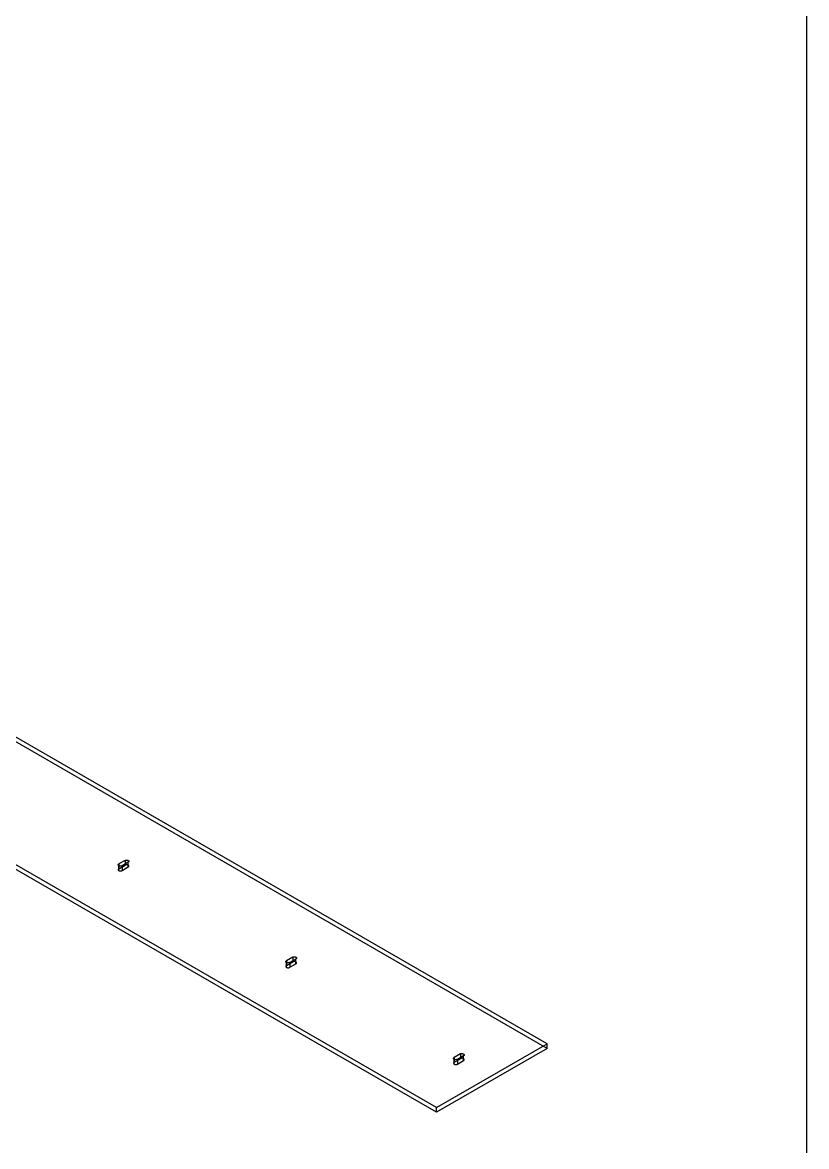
# Model space of a CAD drawing. Header units: inches. Extents: x 1.4 to 100.6, y 1.4 to 64.6.
# Drawn here: x 89.51 to 100.58, y 31.8 to 47.69 of the extents above; entities that cross this region are included whole.
import ezdxf

# ---------------------------------------------------------------- set-up
doc = ezdxf.new("R2010")
doc.units = ezdxf.units.IN
doc.header["$MEASUREMENT"] = 0

msp = doc.modelspace()

# ---------------------------------------------------------------- linework, layer by layer
at = {"layer": 'OUTLINE'}
for p, q in [((100.583, 64.583), (100.583, 1.417)), ((96.917, 33.254), (83.561, 40.965)), ((96.917, 33.187), (83.561, 40.898)), ((95.355, 32.352), (82, 40.063)), ((95.355, 32.285), (82, 39.996)), ((90.858, 35.784), (90.858, 35.785)), ((90.858, 35.785), (90.859, 35.785)), ((90.858, 35.783), (90.858, 35.784)), ((90.858, 35.784), (90.858, 35.784)), ((90.858, 35.784), (90.858, 35.784)), ((90.858, 35.782), (90.858, 35.783)), ((90.858, 35.783), (90.858, 35.783)), ((90.858, 35.781), (90.858, 35.782)), ((90.858, 35.782), (90.858, 35.782)), ((90.858, 35.78), (90.858, 35.781)), ((90.858, 35.781), (90.858, 35.781)), ((90.858, 35.779), (90.858, 35.78)), ((90.858, 35.78), (90.858, 35.78)), ((90.858, 35.78), (90.858, 35.78)), ((90.859, 35.778), (90.858, 35.779)), ((90.858, 35.779), (90.858, 35.779)), ((90.859, 35.787), (90.86, 35.788)), ((90.859, 35.786), (90.859, 35.787)), ((90.859, 35.787), (90.859, 35.787)), ((90.859, 35.785), (90.859, 35.786)), ((90.859, 35.786), (90.859, 35.786)), ((90.859, 35.777), (90.859, 35.778)), ((90.859, 35.778), (90.859, 35.778)), ((90.859, 35.776), (90.859, 35.777)), ((90.859, 35.777), (90.859, 35.777)), ((90.86, 35.776), (90.859, 35.776)), ((90.86, 35.788), (90.86, 35.789)), ((90.86, 35.789), (90.861, 35.789)), ((90.86, 35.788), (90.86, 35.788)), ((90.86, 35.788), (90.86, 35.788)), ((90.86, 35.775), (90.86, 35.776)), ((90.86, 35.776), (90.86, 35.776)), ((90.861, 35.774), (90.86, 35.775)), ((90.86, 35.775), (90.86, 35.775)), ((90.861, 35.789), (90.861, 35.79)), ((90.861, 35.79), (90.861, 35.79)), ((90.861, 35.79), (90.862, 35.79)), ((90.862, 35.773), (90.861, 35.774)), ((90.861, 35.774), (90.861, 35.774)), ((90.861, 35.774), (90.861, 35.774)), ((90.862, 35.791), (90.863, 35.792)), ((90.862, 35.79), (90.862, 35.791)), ((90.862, 35.791), (90.862, 35.791)), ((90.862, 35.772), (90.862, 35.773)), ((90.862, 35.773), (90.862, 35.773)), ((90.863, 35.772), (90.862, 35.772)), ((90.863, 35.792), (90.863, 35.792)), ((90.863, 35.792), (90.864, 35.792)), ((90.864, 35.771), (90.863, 35.772)), ((90.863, 35.772), (90.863, 35.772)), ((90.864, 35.792), (90.864, 35.793)), ((90.864, 35.793), (90.865, 35.793)), ((90.865, 35.77), (90.864, 35.771)), ((90.864, 35.771), (90.864, 35.771)), ((90.865, 35.793), (90.866, 35.794)), ((90.865, 35.793), (90.865, 35.793)), ((90.866, 35.77), (90.865, 35.77)), ((90.865, 35.77), (90.865, 35.77)), ((90.866, 35.794), (90.866, 35.794)), ((90.866, 35.794), (90.867, 35.794)), ((90.866, 35.769), (90.866, 35.77)), ((90.867, 35.769), (90.866, 35.769)), ((90.954, 35.845), (90.867, 35.795)), ((90.867, 35.794), (90.867, 35.795)), ((90.867, 35.795), (90.867, 35.728)), ((90.867, 35.728), (90.954, 35.778)), ((90.867, 35.702), (90.867, 35.769)), ((90.867, 35.769), (90.867, 35.769)), ((90.868, 35.768), (90.867, 35.769)), ((90.869, 35.768), (90.868, 35.768)), ((90.868, 35.768), (90.868, 35.768)), ((90.87, 35.768), (90.869, 35.768)), ((90.87, 35.767), (90.87, 35.768)), ((90.871, 35.767), (90.87, 35.767)), ((90.872, 35.766), (90.871, 35.767)), ((90.871, 35.767), (90.871, 35.767)), ((90.873, 35.766), (90.872, 35.766)), ((90.874, 35.766), (90.873, 35.766)), ((90.873, 35.766), (90.873, 35.766)), ((90.875, 35.766), (90.874, 35.766)), ((90.875, 35.765), (90.875, 35.766)), ((90.876, 35.765), (90.875, 35.765)), ((90.877, 35.765), (90.876, 35.765)), ((90.878, 35.765), (90.877, 35.765)), ((90.879, 35.764), (90.878, 35.765)), ((90.878, 35.765), (90.878, 35.765)), ((90.88, 35.764), (90.879, 35.764)), ((90.881, 35.764), (90.88, 35.764)), ((90.882, 35.764), (90.881, 35.764)), ((90.881, 35.764), (90.881, 35.764)), ((90.883, 35.764), (90.882, 35.764)), ((90.884, 35.764), (90.883, 35.764)), ((90.885, 35.764), (90.884, 35.764)), ((90.884, 35.764), (90.884, 35.764)), ((90.886, 35.764), (90.885, 35.764)), ((90.887, 35.763), (90.886, 35.764)), ((90.888, 35.763), (90.887, 35.763)), ((90.887, 35.763), (90.887, 35.763)), ((90.889, 35.763), (90.888, 35.763)), ((90.89, 35.763), (90.889, 35.763)), ((90.891, 35.763), (90.89, 35.763)), ((90.892, 35.763), (90.891, 35.763)), ((90.891, 35.763), (90.891, 35.763)), ((90.893, 35.763), (90.892, 35.763)), ((90.894, 35.764), (90.893, 35.763)), ((90.895, 35.764), (90.894, 35.764)), ((90.894, 35.764), (90.894, 35.764)), ((90.896, 35.764), (90.895, 35.764)), ((90.897, 35.764), (90.896, 35.764)), ((90.898, 35.764), (90.897, 35.764)), ((90.897, 35.764), (90.897, 35.764)), ((90.899, 35.764), (90.898, 35.764)), ((90.9, 35.764), (90.899, 35.764)), ((90.901, 35.765), (90.9, 35.764)), ((90.9, 35.764), (90.9, 35.764)), ((90.902, 35.765), (90.901, 35.765)), ((90.903, 35.765), (90.902, 35.765)), ((90.904, 35.765), (90.903, 35.765)), ((90.903, 35.765), (90.903, 35.765)), ((90.905, 35.766), (90.904, 35.765)), ((90.906, 35.766), (90.905, 35.766)), ((90.905, 35.766), (90.905, 35.766)), ((90.907, 35.766), (90.906, 35.766)), ((90.908, 35.767), (90.907, 35.766)), ((90.907, 35.766), (90.907, 35.766)), ((90.909, 35.767), (90.908, 35.767)), ((90.91, 35.768), (90.909, 35.767)), ((90.909, 35.767), (90.909, 35.767)), ((90.911, 35.768), (90.91, 35.768)), ((90.912, 35.768), (90.911, 35.768)), ((90.911, 35.768), (90.911, 35.768)), ((90.999, 35.819), (90.912, 35.769)), ((90.912, 35.769), (90.912, 35.702)), ((90.912, 35.769), (90.912, 35.768)), ((90.912, 35.702), (90.999, 35.752)), ((90.954, 35.845), (90.956, 35.846)), ((90.954, 35.845), (90.954, 35.778)), ((90.956, 35.779), (90.954, 35.778)), ((90.956, 35.846), (90.957, 35.846)), ((90.957, 35.779), (90.956, 35.779)), ((90.957, 35.846), (90.958, 35.847)), ((90.958, 35.78), (90.957, 35.779)), ((90.958, 35.847), (90.959, 35.847)), ((90.959, 35.78), (90.958, 35.78)), ((90.959, 35.847), (90.961, 35.848)), ((90.961, 35.781), (90.959, 35.78)), ((90.961, 35.848), (90.962, 35.848)), ((90.962, 35.781), (90.961, 35.781)), ((90.962, 35.848), (90.963, 35.849)), ((90.963, 35.782), (90.962, 35.781)), ((90.963, 35.849), (90.965, 35.849)), ((90.965, 35.782), (90.963, 35.782)), ((90.965, 35.849), (90.966, 35.849)), ((90.966, 35.782), (90.965, 35.782)), ((90.966, 35.849), (90.968, 35.85)), ((90.968, 35.783), (90.966, 35.782)), ((90.968, 35.85), (90.969, 35.85)), ((90.969, 35.783), (90.968, 35.783)), ((90.969, 35.85), (90.971, 35.85)), ((90.971, 35.783), (90.969, 35.783)), ((90.971, 35.85), (90.972, 35.85)), ((90.972, 35.783), (90.971, 35.783)), ((90.972, 35.85), (90.974, 35.85)), ((90.974, 35.783), (90.972, 35.783)), ((90.974, 35.85), (90.975, 35.85)), ((90.975, 35.783), (90.974, 35.783)), ((90.975, 35.85), (90.977, 35.85)), ((90.977, 35.783), (90.975, 35.783)), ((90.977, 35.85), (90.979, 35.85)), ((90.979, 35.783), (90.977, 35.783)), ((90.979, 35.85), (90.98, 35.85)), ((90.98, 35.783), (90.979, 35.783)), ((90.98, 35.85), (90.982, 35.85)), ((90.982, 35.783), (90.98, 35.783)), ((90.982, 35.85), (90.983, 35.85)), ((90.983, 35.783), (90.982, 35.783)), ((90.983, 35.85), (90.985, 35.85)), ((90.985, 35.783), (90.983, 35.783)), ((90.985, 35.85), (90.986, 35.85)), ((90.986, 35.783), (90.985, 35.783)), ((90.986, 35.85), (90.988, 35.849)), ((90.988, 35.782), (90.986, 35.783)), ((90.988, 35.849), (90.989, 35.849)), ((90.989, 35.782), (90.988, 35.782)), ((90.989, 35.849), (90.991, 35.849)), ((90.991, 35.782), (90.989, 35.782)), ((90.991, 35.849), (90.992, 35.848)), ((90.992, 35.781), (90.991, 35.782)), ((90.992, 35.848), (90.993, 35.848)), ((90.993, 35.781), (90.992, 35.781)), ((90.993, 35.848), (90.995, 35.847)), ((90.995, 35.78), (90.993, 35.781)), ((90.995, 35.847), (90.996, 35.847)), ((90.996, 35.78), (90.995, 35.78)), ((90.996, 35.847), (90.997, 35.846)), ((90.997, 35.779), (90.996, 35.78)), ((90.997, 35.846), (90.998, 35.846)), ((90.998, 35.779), (90.997, 35.779)), ((90.998, 35.846), (90.999, 35.845)), ((90.999, 35.778), (90.998, 35.779)), ((90.999, 35.845), (91.001, 35.844)), ((91.001, 35.82), (90.999, 35.819)), ((90.999, 35.752), (90.999, 35.819)), ((91.001, 35.777), (90.999, 35.778)), ((90.999, 35.752), (91.001, 35.753)), ((91.001, 35.844), (91.002, 35.844)), ((91.002, 35.82), (91.001, 35.82)), ((91.002, 35.777), (91.001, 35.777)), ((91.001, 35.753), (91.002, 35.753)), ((91.002, 35.844), (91.003, 35.843)), ((91.003, 35.821), (91.002, 35.82)), ((91.003, 35.776), (91.002, 35.777)), ((91.002, 35.753), (91.003, 35.754)), ((91.003, 35.843), (91.003, 35.842)), ((91.003, 35.842), (91.004, 35.842)), ((91.004, 35.823), (91.003, 35.822)), ((91.003, 35.822), (91.003, 35.821)), ((91.003, 35.775), (91.003, 35.776)), ((91.004, 35.774), (91.003, 35.775)), ((91.003, 35.755), (91.004, 35.756)), ((91.003, 35.754), (91.003, 35.755)), ((91.004, 35.842), (91.005, 35.841)), ((91.005, 35.823), (91.004, 35.823)), ((91.005, 35.774), (91.004, 35.774)), ((91.004, 35.756), (91.005, 35.756)), ((91.005, 35.841), (91.006, 35.84)), ((91.006, 35.824), (91.005, 35.823)), ((91.006, 35.773), (91.005, 35.774)), ((91.005, 35.756), (91.006, 35.757)), ((91.006, 35.84), (91.006, 35.839)), ((91.006, 35.839), (91.007, 35.838)), ((91.007, 35.826), (91.006, 35.825)), ((91.006, 35.825), (91.006, 35.824)), ((91.006, 35.772), (91.006, 35.773)), ((91.007, 35.771), (91.006, 35.772)), ((91.006, 35.758), (91.007, 35.759)), ((91.006, 35.757), (91.006, 35.758)), ((91.007, 35.838), (91.007, 35.837)), ((91.007, 35.837), (91.008, 35.837)), ((91.008, 35.828), (91.007, 35.827)), ((91.007, 35.827), (91.007, 35.826)), ((91.007, 35.77), (91.007, 35.771)), ((91.008, 35.769), (91.007, 35.77)), ((91.007, 35.76), (91.008, 35.761)), ((91.007, 35.759), (91.007, 35.76)), ((91.008, 35.837), (91.008, 35.836)), ((91.008, 35.836), (91.008, 35.835)), ((91.008, 35.835), (91.009, 35.834)), ((91.009, 35.83), (91.008, 35.829)), ((91.008, 35.829), (91.008, 35.829)), ((91.008, 35.829), (91.008, 35.828)), ((91.008, 35.768), (91.008, 35.769)), ((91.008, 35.769), (91.008, 35.769)), ((91.009, 35.767), (91.008, 35.768)), ((91.008, 35.762), (91.009, 35.763)), ((91.008, 35.761), (91.008, 35.762)), ((91.008, 35.761), (91.008, 35.761)), ((91.009, 35.834), (91.009, 35.833)), ((91.009, 35.833), (91.009, 35.832)), ((91.009, 35.832), (91.009, 35.831)), ((91.009, 35.831), (91.009, 35.83)), ((91.009, 35.766), (91.009, 35.767)), ((91.009, 35.765), (91.009, 35.766)), ((91.009, 35.764), (91.009, 35.765)), ((91.009, 35.763), (91.009, 35.764)), ((90.859, 35.718), (90.858, 35.718)), ((90.858, 35.718), (90.858, 35.717)), ((90.858, 35.717), (90.858, 35.717)), ((90.858, 35.717), (90.858, 35.716)), ((90.858, 35.716), (90.858, 35.716)), ((90.858, 35.716), (90.858, 35.716)), ((90.858, 35.716), (90.858, 35.715)), ((90.858, 35.715), (90.858, 35.715)), ((90.858, 35.715), (90.858, 35.714)), ((90.858, 35.714), (90.858, 35.714)), ((90.858, 35.714), (90.858, 35.713)), ((90.858, 35.713), (90.858, 35.713)), ((90.858, 35.713), (90.858, 35.712)), ((90.858, 35.712), (90.858, 35.712)), ((90.858, 35.712), (90.858, 35.712)), ((90.858, 35.712), (90.859, 35.711)), ((90.86, 35.72), (90.859, 35.72)), ((90.859, 35.72), (90.859, 35.72)), ((90.859, 35.72), (90.859, 35.719)), ((90.859, 35.719), (90.859, 35.719)), ((90.859, 35.719), (90.859, 35.718)), ((90.859, 35.711), (90.859, 35.711)), ((90.859, 35.711), (90.859, 35.71)), ((90.859, 35.71), (90.859, 35.71)), ((90.859, 35.71), (90.859, 35.709)), ((90.859, 35.709), (90.86, 35.709)), ((90.861, 35.722), (90.86, 35.722)), ((90.86, 35.722), (90.86, 35.721)), ((90.86, 35.721), (90.86, 35.721)), ((90.86, 35.721), (90.86, 35.72)), ((90.86, 35.709), (90.86, 35.708)), ((90.86, 35.708), (90.86, 35.708)), ((90.86, 35.708), (90.86, 35.708)), ((90.86, 35.708), (90.861, 35.707)), ((90.862, 35.723), (90.861, 35.723)), ((90.861, 35.723), (90.861, 35.722)), ((90.861, 35.722), (90.861, 35.722)), ((90.861, 35.707), (90.861, 35.707)), ((90.861, 35.707), (90.861, 35.706)), ((90.861, 35.706), (90.862, 35.706)), ((90.863, 35.724), (90.862, 35.724)), ((90.862, 35.724), (90.862, 35.724)), ((90.862, 35.724), (90.862, 35.723)), ((90.862, 35.706), (90.862, 35.706)), ((90.862, 35.706), (90.862, 35.705)), ((90.862, 35.705), (90.863, 35.705)), ((90.864, 35.725), (90.863, 35.725)), ((90.863, 35.725), (90.863, 35.724)), ((90.863, 35.705), (90.863, 35.704)), ((90.863, 35.704), (90.864, 35.704)), ((90.865, 35.726), (90.864, 35.726)), ((90.864, 35.726), (90.864, 35.725)), ((90.864, 35.704), (90.864, 35.704)), ((90.864, 35.704), (90.865, 35.703)), ((90.866, 35.727), (90.865, 35.726)), ((90.865, 35.726), (90.865, 35.726)), ((90.865, 35.703), (90.865, 35.703)), ((90.865, 35.703), (90.866, 35.703)), ((90.867, 35.727), (90.866, 35.727)), ((90.866, 35.727), (90.866, 35.727)), ((90.866, 35.703), (90.866, 35.702)), ((90.866, 35.702), (90.867, 35.702)), ((90.867, 35.728), (90.867, 35.727)), ((90.867, 35.702), (90.868, 35.701)), ((90.867, 35.702), (90.867, 35.702)), ((90.868, 35.701), (90.868, 35.701)), ((90.868, 35.701), (90.869, 35.701)), ((90.869, 35.701), (90.87, 35.7)), ((90.87, 35.7), (90.87, 35.7)), ((90.87, 35.7), (90.871, 35.7)), ((90.871, 35.7), (90.871, 35.7)), ((90.871, 35.7), (90.872, 35.699)), ((90.872, 35.699), (90.873, 35.699)), ((90.873, 35.699), (90.873, 35.699)), ((90.873, 35.699), (90.874, 35.699)), ((90.874, 35.699), (90.875, 35.698)), ((90.875, 35.698), (90.875, 35.698)), ((90.875, 35.698), (90.876, 35.698)), ((90.876, 35.698), (90.877, 35.698)), ((90.877, 35.698), (90.878, 35.698)), ((90.878, 35.698), (90.878, 35.698)), ((90.878, 35.698), (90.879, 35.697)), ((90.879, 35.697), (90.88, 35.697)), ((90.88, 35.697), (90.881, 35.697)), ((90.881, 35.697), (90.881, 35.697)), ((90.881, 35.697), (90.882, 35.697)), ((90.882, 35.697), (90.883, 35.697)), ((90.883, 35.697), (90.884, 35.697)), ((90.884, 35.697), (90.884, 35.697)), ((90.884, 35.697), (90.885, 35.696)), ((90.885, 35.696), (90.886, 35.696)), ((90.886, 35.696), (90.887, 35.696)), ((90.887, 35.696), (90.887, 35.696)), ((90.887, 35.696), (90.888, 35.696)), ((90.888, 35.696), (90.889, 35.696)), ((90.889, 35.696), (90.89, 35.696)), ((90.89, 35.696), (90.891, 35.696)), ((90.891, 35.696), (90.891, 35.696)), ((90.891, 35.696), (90.892, 35.696)), ((90.892, 35.696), (90.893, 35.696)), ((90.893, 35.696), (90.894, 35.696)), ((90.894, 35.696), (90.895, 35.697)), ((90.894, 35.696), (90.894, 35.696)), ((90.895, 35.697), (90.896, 35.697)), ((90.896, 35.697), (90.897, 35.697)), ((90.897, 35.697), (90.897, 35.697)), ((90.897, 35.697), (90.898, 35.697)), ((90.898, 35.697), (90.899, 35.697)), ((90.899, 35.697), (90.9, 35.697)), ((90.9, 35.697), (90.901, 35.698)), ((90.9, 35.697), (90.9, 35.697)), ((90.901, 35.698), (90.902, 35.698)), ((90.902, 35.698), (90.903, 35.698)), ((90.903, 35.698), (90.903, 35.698)), ((90.903, 35.698), (90.904, 35.698)), ((90.904, 35.698), (90.905, 35.698)), ((90.905, 35.698), (90.905, 35.699)), ((90.905, 35.699), (90.906, 35.699)), ((90.906, 35.699), (90.907, 35.699)), ((90.907, 35.699), (90.908, 35.7)), ((90.907, 35.699), (90.907, 35.699)), ((90.908, 35.7), (90.909, 35.7)), ((90.909, 35.7), (90.909, 35.7)), ((90.909, 35.7), (90.91, 35.7)), ((90.91, 35.7), (90.911, 35.701)), ((90.911, 35.701), (90.911, 35.701)), ((90.911, 35.701), (90.912, 35.701)), ((90.912, 35.701), (90.912, 35.702)), ((93.323, 34.477), (93.236, 34.427)), ((93.323, 34.477), (93.324, 34.478)), ((93.323, 34.477), (93.323, 34.41)), ((93.324, 34.478), (93.326, 34.479)), ((93.326, 34.479), (93.327, 34.479)), ((93.327, 34.479), (93.328, 34.48)), ((93.328, 34.48), (93.329, 34.48)), ((93.329, 34.48), (93.331, 34.481)), ((93.331, 34.481), (93.332, 34.481)), ((93.332, 34.481), (93.334, 34.481)), ((93.334, 34.481), (93.335, 34.482)), ((93.335, 34.482), (93.336, 34.482)), ((93.336, 34.482), (93.338, 34.482)), ((93.338, 34.482), (93.34, 34.482)), ((93.34, 34.482), (93.341, 34.483)), ((93.341, 34.483), (93.343, 34.483)), ((93.343, 34.483), (93.344, 34.483)), ((93.344, 34.483), (93.346, 34.483)), ((93.346, 34.483), (93.347, 34.483)), ((93.347, 34.483), (93.349, 34.483)), ((93.349, 34.483), (93.35, 34.483)), ((93.35, 34.483), (93.352, 34.482)), ((93.352, 34.482), (93.353, 34.482)), ((93.353, 34.482), (93.355, 34.482)), ((93.355, 34.482), (93.356, 34.482)), ((93.356, 34.482), (93.358, 34.481)), ((93.358, 34.481), (93.359, 34.481)), ((93.359, 34.481), (93.361, 34.481)), ((93.361, 34.481), (93.362, 34.48)), ((93.362, 34.48), (93.363, 34.48)), ((93.363, 34.48), (93.365, 34.479)), ((93.365, 34.479), (93.366, 34.479)), ((93.366, 34.479), (93.367, 34.478)), ((93.367, 34.478), (93.368, 34.477)), ((93.368, 34.477), (93.369, 34.477)), ((93.369, 34.477), (93.37, 34.476)), ((93.37, 34.476), (93.371, 34.475)), ((93.371, 34.475), (93.372, 34.475)), ((93.372, 34.475), (93.373, 34.474)), ((93.373, 34.474), (93.374, 34.473)), ((93.374, 34.473), (93.374, 34.472)), ((93.374, 34.472), (93.375, 34.471)), ((93.375, 34.471), (93.376, 34.471)), ((93.376, 34.471), (93.376, 34.47)), ((93.227, 34.418), (93.228, 34.419)), ((93.227, 34.417), (93.227, 34.418)), ((93.227, 34.418), (93.227, 34.418)), ((93.227, 34.416), (93.227, 34.417)), ((93.227, 34.417), (93.227, 34.417)), ((93.227, 34.415), (93.227, 34.416)), ((93.227, 34.416), (93.227, 34.416)), ((93.227, 34.414), (93.227, 34.415)), ((93.227, 34.415), (93.227, 34.415)), ((93.227, 34.415), (93.227, 34.415)), ((93.227, 34.413), (93.227, 34.414)), ((93.227, 34.414), (93.227, 34.414)), ((93.227, 34.412), (93.227, 34.413)), ((93.227, 34.413), (93.227, 34.413)), ((93.227, 34.411), (93.227, 34.412)), ((93.227, 34.412), (93.227, 34.412)), ((93.227, 34.41), (93.227, 34.411)), ((93.227, 34.411), (93.227, 34.411)), ((93.227, 34.411), (93.227, 34.411)), ((93.228, 34.41), (93.227, 34.41)), ((93.228, 34.351), (93.227, 34.351)), ((93.227, 34.351), (93.227, 34.351)), ((93.227, 34.351), (93.227, 34.35)), ((93.227, 34.35), (93.227, 34.35)), ((93.227, 34.35), (93.227, 34.349)), ((93.227, 34.349), (93.227, 34.349)), ((93.227, 34.349), (93.227, 34.348)), ((93.227, 34.348), (93.227, 34.348)), ((93.227, 34.348), (93.227, 34.347)), ((93.227, 34.347), (93.227, 34.347)), ((93.227, 34.347), (93.227, 34.347)), ((93.227, 34.347), (93.227, 34.346)), ((93.227, 34.346), (93.227, 34.346)), ((93.227, 34.346), (93.227, 34.345)), ((93.227, 34.345), (93.227, 34.345)), ((93.227, 34.345), (93.227, 34.344)), ((93.227, 34.344), (93.227, 34.344)), ((93.227, 34.344), (93.227, 34.343)), ((93.227, 34.343), (93.227, 34.343)), ((93.227, 34.343), (93.228, 34.343)), ((93.228, 34.419), (93.228, 34.42)), ((93.228, 34.42), (93.229, 34.42)), ((93.228, 34.419), (93.228, 34.419)), ((93.228, 34.419), (93.228, 34.419)), ((93.228, 34.409), (93.228, 34.41)), ((93.228, 34.408), (93.228, 34.409)), ((93.228, 34.409), (93.228, 34.409)), ((93.229, 34.408), (93.228, 34.408)), ((93.229, 34.353), (93.228, 34.353)), ((93.228, 34.353), (93.228, 34.352)), ((93.228, 34.352), (93.228, 34.352)), ((93.228, 34.352), (93.228, 34.351)), ((93.228, 34.343), (93.228, 34.342)), ((93.228, 34.342), (93.228, 34.342)), ((93.228, 34.342), (93.228, 34.341)), ((93.228, 34.341), (93.229, 34.341)), ((93.229, 34.421), (93.229, 34.422)), ((93.229, 34.422), (93.23, 34.422)), ((93.229, 34.42), (93.229, 34.421)), ((93.229, 34.421), (93.229, 34.421)), ((93.229, 34.407), (93.229, 34.408)), ((93.23, 34.406), (93.229, 34.407)), ((93.229, 34.407), (93.229, 34.407)), ((93.229, 34.407), (93.229, 34.407)), ((93.23, 34.355), (93.229, 34.354)), ((93.229, 34.354), (93.229, 34.354)), ((93.229, 34.354), (93.229, 34.354)), ((93.229, 34.354), (93.229, 34.353)), ((93.229, 34.341), (93.229, 34.34)), ((93.229, 34.34), (93.229, 34.34)), ((93.229, 34.34), (93.229, 34.34)), ((93.229, 34.34), (93.23, 34.339)), ((93.23, 34.422), (93.23, 34.423)), ((93.23, 34.423), (93.231, 34.423)), ((93.23, 34.422), (93.23, 34.422)), ((93.23, 34.405), (93.23, 34.406)), ((93.23, 34.406), (93.23, 34.406)), ((93.231, 34.405), (93.23, 34.405)), ((93.231, 34.356), (93.23, 34.356)), ((93.23, 34.356), (93.23, 34.355)), ((93.23, 34.355), (93.23, 34.355)), ((93.23, 34.339), (93.23, 34.339)), ((93.23, 34.339), (93.23, 34.338)), ((93.23, 34.338), (93.231, 34.338)), ((93.231, 34.423), (93.231, 34.424)), ((93.231, 34.424), (93.232, 34.424)), ((93.232, 34.404), (93.231, 34.405)), ((93.231, 34.405), (93.231, 34.405)), ((93.232, 34.357), (93.231, 34.356)), ((93.231, 34.356), (93.231, 34.356)), ((93.231, 34.338), (93.231, 34.338)), ((93.231, 34.338), (93.232, 34.337)), ((93.232, 34.424), (93.233, 34.425)), ((93.232, 34.424), (93.232, 34.424)), ((93.233, 34.404), (93.232, 34.404)), ((93.232, 34.404), (93.232, 34.404)), ((93.233, 34.358), (93.232, 34.357)), ((93.232, 34.357), (93.232, 34.357)), ((93.232, 34.337), (93.232, 34.337)), ((93.232, 34.337), (93.233, 34.336)), ((93.233, 34.425), (93.234, 34.426)), ((93.233, 34.425), (93.233, 34.425)), ((93.233, 34.425), (93.233, 34.425)), ((93.233, 34.403), (93.233, 34.404)), ((93.234, 34.402), (93.233, 34.403)), ((93.233, 34.403), (93.233, 34.403)), ((93.234, 34.359), (93.233, 34.358)), ((93.233, 34.358), (93.233, 34.358)), ((93.233, 34.358), (93.233, 34.358)), ((93.233, 34.336), (93.233, 34.336)), ((93.233, 34.336), (93.233, 34.336)), ((93.233, 34.336), (93.234, 34.335)), ((93.234, 34.426), (93.234, 34.426)), ((93.234, 34.426), (93.235, 34.426)), ((93.235, 34.402), (93.234, 34.402)), ((93.234, 34.402), (93.234, 34.402)), ((93.235, 34.359), (93.234, 34.359)), ((93.234, 34.359), (93.234, 34.359)), ((93.234, 34.335), (93.234, 34.335)), ((93.234, 34.335), (93.235, 34.335)), ((93.235, 34.426), (93.235, 34.427)), ((93.235, 34.427), (93.236, 34.427)), ((93.235, 34.401), (93.235, 34.402)), ((93.236, 34.401), (93.235, 34.401)), ((93.236, 34.36), (93.235, 34.36)), ((93.235, 34.36), (93.235, 34.359)), ((93.235, 34.335), (93.235, 34.334)), ((93.235, 34.334), (93.236, 34.334)), ((93.236, 34.427), (93.236, 34.36)), ((93.236, 34.36), (93.323, 34.41)), ((93.236, 34.334), (93.236, 34.401)), ((93.237, 34.401), (93.236, 34.401)), ((93.236, 34.334), (93.237, 34.334)), ((93.237, 34.4), (93.237, 34.401)), ((93.238, 34.4), (93.237, 34.4)), ((93.237, 34.334), (93.237, 34.333)), ((93.237, 34.333), (93.238, 34.333)), ((93.239, 34.4), (93.238, 34.4)), ((93.238, 34.4), (93.238, 34.4)), ((93.238, 34.333), (93.238, 34.333)), ((93.238, 34.333), (93.239, 34.333)), ((93.24, 34.399), (93.239, 34.4)), ((93.239, 34.333), (93.24, 34.332)), ((93.241, 34.399), (93.24, 34.399)), ((93.24, 34.399), (93.24, 34.399)), ((93.24, 34.332), (93.24, 34.332)), ((93.24, 34.332), (93.241, 34.332)), ((93.242, 34.399), (93.241, 34.399)), ((93.241, 34.332), (93.242, 34.331)), ((93.242, 34.398), (93.242, 34.399)), ((93.243, 34.398), (93.242, 34.398)), ((93.242, 34.331), (93.242, 34.331)), ((93.242, 34.331), (93.243, 34.331)), ((93.244, 34.398), (93.243, 34.398)), ((93.243, 34.331), (93.244, 34.331)), ((93.245, 34.398), (93.244, 34.398)), ((93.244, 34.398), (93.244, 34.398)), ((93.244, 34.331), (93.244, 34.331)), ((93.244, 34.331), (93.245, 34.33)), ((93.246, 34.397), (93.245, 34.398)), ((93.245, 34.33), (93.246, 34.33)), ((93.247, 34.397), (93.246, 34.397)), ((93.246, 34.397), (93.246, 34.397)), ((93.246, 34.33), (93.246, 34.33)), ((93.246, 34.33), (93.247, 34.33)), ((93.248, 34.397), (93.247, 34.397)), ((93.247, 34.33), (93.248, 34.33)), ((93.249, 34.397), (93.248, 34.397)), ((93.248, 34.33), (93.249, 34.33)), ((93.25, 34.396), (93.249, 34.397)), ((93.249, 34.397), (93.249, 34.397)), ((93.249, 34.33), (93.249, 34.329)), ((93.249, 34.329), (93.25, 34.329)), ((93.251, 34.396), (93.25, 34.396)), ((93.25, 34.329), (93.251, 34.329)), ((93.252, 34.396), (93.251, 34.396)), ((93.251, 34.329), (93.252, 34.329)), ((93.253, 34.396), (93.252, 34.396)), ((93.252, 34.396), (93.252, 34.396)), ((93.252, 34.329), (93.252, 34.329)), ((93.252, 34.329), (93.253, 34.329)), ((93.254, 34.396), (93.253, 34.396)), ((93.253, 34.329), (93.254, 34.329)), ((93.255, 34.396), (93.254, 34.396)), ((93.254, 34.329), (93.255, 34.329)), ((93.256, 34.396), (93.255, 34.396)), ((93.255, 34.396), (93.255, 34.396)), ((93.255, 34.329), (93.255, 34.329)), ((93.255, 34.329), (93.256, 34.329)), ((93.257, 34.396), (93.256, 34.396)), ((93.256, 34.329), (93.257, 34.329)), ((93.258, 34.396), (93.257, 34.396)), ((93.257, 34.329), (93.258, 34.329)), ((93.259, 34.396), (93.258, 34.396)), ((93.258, 34.329), (93.259, 34.329)), ((93.26, 34.396), (93.259, 34.396)), ((93.259, 34.396), (93.259, 34.396)), ((93.259, 34.329), (93.259, 34.329)), ((93.259, 34.329), (93.26, 34.329)), ((93.261, 34.396), (93.26, 34.396)), ((93.26, 34.329), (93.261, 34.329)), ((93.262, 34.396), (93.261, 34.396)), ((93.261, 34.329), (93.262, 34.329)), ((93.263, 34.396), (93.262, 34.396)), ((93.262, 34.396), (93.262, 34.396)), ((93.262, 34.329), (93.262, 34.329)), ((93.262, 34.329), (93.263, 34.329)), ((93.264, 34.396), (93.263, 34.396)), ((93.263, 34.329), (93.264, 34.329)), ((93.265, 34.396), (93.264, 34.396)), ((93.264, 34.329), (93.265, 34.329)), ((93.266, 34.396), (93.265, 34.396)), ((93.265, 34.329), (93.266, 34.329)), ((93.267, 34.396), (93.266, 34.396)), ((93.266, 34.396), (93.266, 34.396)), ((93.266, 34.329), (93.266, 34.329)), ((93.266, 34.329), (93.267, 34.329)), ((93.268, 34.397), (93.267, 34.396)), ((93.267, 34.329), (93.268, 34.329)), ((93.269, 34.397), (93.268, 34.397)), ((93.268, 34.329), (93.269, 34.33)), ((93.27, 34.397), (93.269, 34.397)), ((93.269, 34.397), (93.269, 34.397)), ((93.269, 34.33), (93.269, 34.33)), ((93.269, 34.33), (93.27, 34.33)), ((93.271, 34.397), (93.27, 34.397)), ((93.27, 34.33), (93.271, 34.33)), ((93.272, 34.398), (93.271, 34.397)), ((93.271, 34.397), (93.271, 34.397)), ((93.271, 34.33), (93.271, 34.33)), ((93.271, 34.33), (93.272, 34.33)), ((93.273, 34.398), (93.272, 34.398)), ((93.272, 34.33), (93.273, 34.331)), ((93.274, 34.398), (93.273, 34.398)), ((93.273, 34.331), (93.274, 34.331)), ((93.275, 34.398), (93.274, 34.398)), ((93.274, 34.398), (93.274, 34.398)), ((93.274, 34.331), (93.274, 34.331)), ((93.274, 34.331), (93.275, 34.331)), ((93.276, 34.399), (93.275, 34.398)), ((93.275, 34.331), (93.276, 34.331)), ((93.277, 34.399), (93.276, 34.399)), ((93.276, 34.399), (93.276, 34.399)), ((93.276, 34.331), (93.276, 34.332)), ((93.276, 34.332), (93.277, 34.332)), ((93.278, 34.4), (93.277, 34.399)), ((93.277, 34.399), (93.277, 34.399)), ((93.277, 34.332), (93.278, 34.333)), ((93.277, 34.332), (93.277, 34.332)), ((93.279, 34.4), (93.278, 34.4)), ((93.278, 34.333), (93.279, 34.333)), ((93.28, 34.4), (93.279, 34.4)), ((93.279, 34.4), (93.279, 34.4)), ((93.279, 34.333), (93.279, 34.333)), ((93.279, 34.333), (93.28, 34.333)), ((93.281, 34.401), (93.28, 34.401)), ((93.28, 34.401), (93.28, 34.4)), ((93.28, 34.333), (93.28, 34.334)), ((93.28, 34.334), (93.281, 34.334)), ((93.368, 34.451), (93.281, 34.401)), ((93.281, 34.401), (93.281, 34.334)), ((93.281, 34.334), (93.368, 34.384)), ((93.324, 34.411), (93.323, 34.41)), ((93.326, 34.412), (93.324, 34.411)), ((93.327, 34.412), (93.326, 34.412)), ((93.328, 34.413), (93.327, 34.412)), ((93.329, 34.413), (93.328, 34.413)), ((93.331, 34.414), (93.329, 34.413)), ((93.332, 34.414), (93.331, 34.414)), ((93.334, 34.414), (93.332, 34.414)), ((93.335, 34.415), (93.334, 34.414)), ((93.336, 34.415), (93.335, 34.415)), ((93.338, 34.415), (93.336, 34.415)), ((93.34, 34.415), (93.338, 34.415)), ((93.341, 34.415), (93.34, 34.415)), ((93.343, 34.416), (93.341, 34.415)), ((93.344, 34.416), (93.343, 34.416)), ((93.346, 34.416), (93.344, 34.416)), ((93.347, 34.416), (93.346, 34.416)), ((93.349, 34.416), (93.347, 34.416)), ((93.35, 34.415), (93.349, 34.416)), ((93.352, 34.415), (93.35, 34.415)), ((93.353, 34.415), (93.352, 34.415)), ((93.355, 34.415), (93.353, 34.415)), ((93.356, 34.415), (93.355, 34.415)), ((93.358, 34.414), (93.356, 34.415)), ((93.359, 34.414), (93.358, 34.414)), ((93.361, 34.414), (93.359, 34.414)), ((93.362, 34.413), (93.361, 34.414)), ((93.363, 34.413), (93.362, 34.413)), ((93.365, 34.412), (93.363, 34.413)), ((93.366, 34.412), (93.365, 34.412)), ((93.367, 34.411), (93.366, 34.412)), ((93.368, 34.41), (93.367, 34.411)), ((93.369, 34.452), (93.368, 34.451)), ((93.368, 34.384), (93.368, 34.451)), ((93.369, 34.41), (93.368, 34.41)), ((93.368, 34.384), (93.369, 34.385)), ((93.37, 34.453), (93.369, 34.452)), ((93.37, 34.409), (93.369, 34.41)), ((93.369, 34.385), (93.37, 34.386)), ((93.371, 34.454), (93.37, 34.453)), ((93.371, 34.408), (93.37, 34.409)), ((93.37, 34.386), (93.371, 34.386)), ((93.372, 34.454), (93.371, 34.454)), ((93.372, 34.408), (93.371, 34.408)), ((93.371, 34.386), (93.372, 34.387)), ((93.373, 34.455), (93.372, 34.454)), ((93.373, 34.407), (93.372, 34.408)), ((93.372, 34.387), (93.373, 34.388)), ((93.374, 34.456), (93.373, 34.455)), ((93.374, 34.406), (93.373, 34.407)), ((93.373, 34.388), (93.374, 34.389)), ((93.375, 34.457), (93.374, 34.457)), ((93.374, 34.457), (93.374, 34.456)), ((93.374, 34.405), (93.374, 34.406)), ((93.375, 34.404), (93.374, 34.405)), ((93.374, 34.389), (93.375, 34.39)), ((93.374, 34.389), (93.374, 34.389)), ((93.376, 34.458), (93.375, 34.457)), ((93.376, 34.404), (93.375, 34.404)), ((93.375, 34.39), (93.376, 34.391)), ((93.376, 34.47), (93.377, 34.469)), ((93.377, 34.46), (93.376, 34.459)), ((93.376, 34.459), (93.376, 34.458)), ((93.376, 34.403), (93.376, 34.404)), ((93.377, 34.402), (93.376, 34.403)), ((93.376, 34.392), (93.377, 34.393)), ((93.376, 34.391), (93.376, 34.392)), ((93.377, 34.469), (93.377, 34.468)), ((93.377, 34.468), (93.377, 34.467)), ((93.377, 34.467), (93.377, 34.466)), ((93.377, 34.466), (93.378, 34.465)), ((93.378, 34.464), (93.377, 34.463)), ((93.377, 34.463), (93.377, 34.462)), ((93.377, 34.462), (93.377, 34.461)), ((93.377, 34.461), (93.377, 34.46)), ((93.377, 34.401), (93.377, 34.402)), ((93.377, 34.4), (93.377, 34.401)), ((93.377, 34.399), (93.377, 34.4)), ((93.378, 34.398), (93.377, 34.399)), ((93.377, 34.395), (93.377, 34.396)), ((93.377, 34.396), (93.378, 34.396)), ((93.377, 34.394), (93.377, 34.395)), ((93.377, 34.393), (93.377, 34.394)), ((93.378, 34.465), (93.378, 34.464)), ((93.378, 34.464), (93.378, 34.464)), ((93.378, 34.397), (93.378, 34.398)), ((93.378, 34.396), (93.378, 34.397)), ((95.355, 32.352), (96.917, 33.254)), ((96.917, 33.187), (96.917, 33.254)), ((96.917, 33.187), (95.355, 32.285)), ((95.595, 33.046), (95.595, 33.047)), ((95.595, 33.046), (95.595, 33.046)), ((95.596, 33.05), (95.596, 33.051)), ((95.596, 33.051), (95.597, 33.051)), ((95.596, 33.049), (95.596, 33.05)), ((95.596, 33.05), (95.596, 33.05)), ((95.596, 33.05), (95.596, 33.05)), ((95.596, 33.048), (95.596, 33.049)), ((95.596, 33.049), (95.596, 33.049)), ((95.596, 33.047), (95.596, 33.048)), ((95.596, 33.048), (95.596, 33.048)), ((95.595, 33.047), (95.596, 33.047)), ((95.596, 33.045), (95.596, 33.046)), ((95.596, 33.046), (95.595, 33.046)), ((95.596, 33.044), (95.596, 33.045)), ((95.596, 33.045), (95.596, 33.045)), ((95.596, 33.043), (95.596, 33.044)), ((95.596, 33.044), (95.596, 33.044)), ((95.596, 33.042), (95.596, 33.043)), ((95.596, 33.043), (95.596, 33.043)), ((95.597, 33.042), (95.596, 33.042)), ((95.596, 33.042), (95.596, 33.042)), ((95.597, 33.052), (95.597, 33.053)), ((95.597, 33.053), (95.598, 33.053)), ((95.597, 33.051), (95.597, 33.052)), ((95.597, 33.052), (95.597, 33.052)), ((95.597, 33.041), (95.597, 33.042)), ((95.597, 33.04), (95.597, 33.041)), ((95.597, 33.041), (95.597, 33.041)), ((95.598, 33.04), (95.597, 33.04)), ((95.598, 33.053), (95.598, 33.054)), ((95.598, 33.054), (95.599, 33.054)), ((95.598, 33.053), (95.598, 33.053)), ((95.599, 33.055), (95.6, 33.056)), ((95.599, 33.054), (95.599, 33.055)), ((95.599, 33.055), (95.599, 33.055)), ((95.6, 33.056), (95.601, 33.057)), ((95.6, 33.056), (95.6, 33.056)), ((95.6, 33.056), (95.6, 33.056)), ((95.601, 33.057), (95.601, 33.057)), ((95.601, 33.057), (95.602, 33.057)), ((95.602, 33.057), (95.602, 33.058)), ((95.602, 33.058), (95.603, 33.058)), ((95.603, 33.058), (95.604, 33.059)), ((95.603, 33.058), (95.603, 33.058)), ((95.604, 33.059), (95.604, 33.059)), ((95.604, 33.059), (95.605, 33.059)), ((95.692, 33.11), (95.605, 33.059)), ((95.605, 33.059), (95.605, 32.992)), ((95.605, 32.992), (95.692, 33.043)), ((95.737, 33.084), (95.65, 33.033)), ((95.692, 33.11), (95.692, 33.043)), ((95.692, 33.11), (95.693, 33.11)), ((95.693, 33.043), (95.692, 33.043)), ((95.693, 33.11), (95.694, 33.111)), ((95.694, 33.044), (95.693, 33.043)), ((95.694, 33.111), (95.696, 33.112)), ((95.696, 33.044), (95.694, 33.044)), ((95.696, 33.112), (95.697, 33.112)), ((95.697, 33.045), (95.696, 33.044)), ((95.697, 33.112), (95.698, 33.113)), ((95.698, 33.045), (95.697, 33.045)), ((95.698, 33.113), (95.7, 33.113)), ((95.7, 33.046), (95.698, 33.045)), ((95.7, 33.113), (95.701, 33.113)), ((95.701, 33.046), (95.7, 33.046)), ((95.701, 33.113), (95.702, 33.114)), ((95.702, 33.047), (95.701, 33.046)), ((95.702, 33.114), (95.704, 33.114)), ((95.704, 33.047), (95.702, 33.047)), ((95.704, 33.114), (95.705, 33.114)), ((95.705, 33.047), (95.704, 33.047)), ((95.705, 33.114), (95.707, 33.115)), ((95.707, 33.047), (95.705, 33.047)), ((95.707, 33.115), (95.708, 33.115)), ((95.708, 33.048), (95.707, 33.047)), ((95.708, 33.115), (95.71, 33.115)), ((95.71, 33.048), (95.708, 33.048)), ((95.71, 33.115), (95.711, 33.115)), ((95.711, 33.048), (95.71, 33.048)), ((95.711, 33.115), (95.713, 33.115)), ((95.713, 33.048), (95.711, 33.048)), ((95.713, 33.115), (95.715, 33.115)), ((95.715, 33.048), (95.713, 33.048)), ((95.715, 33.115), (95.716, 33.115)), ((95.716, 33.048), (95.715, 33.048)), ((95.716, 33.115), (95.718, 33.115)), ((95.718, 33.048), (95.716, 33.048)), ((95.718, 33.115), (95.719, 33.115)), ((95.719, 33.048), (95.718, 33.048)), ((95.719, 33.115), (95.721, 33.115)), ((95.721, 33.048), (95.719, 33.048)), ((95.721, 33.115), (95.722, 33.115)), ((95.722, 33.047), (95.721, 33.048)), ((95.722, 33.115), (95.724, 33.114)), ((95.724, 33.047), (95.722, 33.047)), ((95.724, 33.114), (95.725, 33.114)), ((95.725, 33.047), (95.724, 33.047)), ((95.725, 33.114), (95.727, 33.114)), ((95.727, 33.047), (95.725, 33.047)), ((95.727, 33.114), (95.728, 33.113)), ((95.728, 33.046), (95.727, 33.047)), ((95.728, 33.113), (95.729, 33.113)), ((95.729, 33.046), (95.728, 33.046)), ((95.729, 33.113), (95.731, 33.113)), ((95.731, 33.045), (95.729, 33.046)), ((95.731, 33.113), (95.732, 33.112)), ((95.732, 33.045), (95.731, 33.045)), ((95.732, 33.112), (95.733, 33.112)), ((95.733, 33.044), (95.732, 33.045)), ((95.733, 33.112), (95.735, 33.111)), ((95.735, 33.044), (95.733, 33.044)), ((95.735, 33.111), (95.736, 33.11)), ((95.736, 33.043), (95.735, 33.044)), ((95.736, 33.11), (95.737, 33.11)), ((95.737, 33.043), (95.736, 33.043)), ((95.737, 33.11), (95.738, 33.109)), ((95.737, 33.017), (95.737, 33.084)), ((95.738, 33.084), (95.737, 33.084)), ((95.738, 33.042), (95.737, 33.043)), ((95.738, 33.109), (95.739, 33.108)), ((95.739, 33.085), (95.738, 33.084)), ((95.739, 33.041), (95.738, 33.042)), ((95.739, 33.108), (95.74, 33.108)), ((95.74, 33.086), (95.739, 33.085)), ((95.74, 33.041), (95.739, 33.041)), ((95.74, 33.108), (95.741, 33.107)), ((95.741, 33.087), (95.74, 33.086)), ((95.741, 33.04), (95.74, 33.041)), ((95.741, 33.107), (95.742, 33.106)), ((95.742, 33.087), (95.741, 33.087)), ((95.742, 33.106), (95.743, 33.105)), ((95.743, 33.088), (95.742, 33.087)), ((95.743, 33.105), (95.743, 33.105)), ((95.743, 33.105), (95.744, 33.104)), ((95.744, 33.09), (95.743, 33.089)), ((95.743, 33.089), (95.743, 33.088)), ((95.744, 33.104), (95.744, 33.103)), ((95.744, 33.103), (95.745, 33.102)), ((95.745, 33.091), (95.744, 33.091)), ((95.744, 33.091), (95.744, 33.09)), ((95.745, 33.102), (95.745, 33.101)), ((95.745, 33.101), (95.746, 33.1)), ((95.746, 33.093), (95.745, 33.092)), ((95.745, 33.092), (95.745, 33.091)), ((95.746, 33.1), (95.746, 33.099)), ((95.746, 33.099), (95.746, 33.099)), ((95.746, 33.099), (95.746, 33.098)), ((95.746, 33.098), (95.746, 33.097)), ((95.746, 33.097), (95.746, 33.096)), ((95.746, 33.096), (95.746, 33.095)), ((95.746, 33.095), (95.746, 33.094)), ((95.746, 33.094), (95.746, 33.093)), ((95.595, 32.98), (95.595, 32.979)), ((95.595, 32.979), (95.595, 32.979)), ((95.597, 32.984), (95.596, 32.984)), ((95.596, 32.984), (95.596, 32.983)), ((95.596, 32.983), (95.596, 32.983)), ((95.596, 32.983), (95.596, 32.982)), ((95.596, 32.982), (95.596, 32.982)), ((95.596, 32.982), (95.596, 32.982)), ((95.596, 32.982), (95.596, 32.981)), ((95.596, 32.981), (95.596, 32.981)), ((95.596, 32.981), (95.596, 32.98)), ((95.596, 32.98), (95.595, 32.98)), ((95.595, 32.979), (95.596, 32.978)), ((95.596, 32.978), (95.596, 32.978)), ((95.596, 32.978), (95.596, 32.978)), ((95.596, 32.978), (95.596, 32.977)), ((95.596, 32.977), (95.596, 32.977)), ((95.596, 32.977), (95.596, 32.976)), ((95.596, 32.976), (95.596, 32.976)), ((95.596, 32.976), (95.596, 32.975)), ((95.596, 32.975), (95.596, 32.975)), ((95.596, 32.975), (95.597, 32.974)), ((95.598, 32.986), (95.597, 32.986)), ((95.597, 32.986), (95.597, 32.985)), ((95.597, 32.985), (95.597, 32.985)), ((95.597, 32.985), (95.597, 32.984)), ((95.597, 32.974), (95.597, 32.974)), ((95.597, 32.974), (95.597, 32.974)), ((95.597, 32.974), (95.597, 32.973)), ((95.597, 32.973), (95.598, 32.973)), ((95.598, 33.039), (95.598, 33.04)), ((95.599, 33.039), (95.598, 33.039)), ((95.598, 33.039), (95.598, 33.039)), ((95.599, 32.987), (95.598, 32.987)), ((95.598, 32.987), (95.598, 32.986)), ((95.598, 32.986), (95.598, 32.986)), ((95.598, 32.973), (95.598, 32.972)), ((95.598, 32.972), (95.598, 32.972)), ((95.598, 32.972), (95.599, 32.971)), ((95.599, 33.038), (95.599, 33.039)), ((95.6, 33.037), (95.599, 33.038)), ((95.599, 33.038), (95.599, 33.038)), ((95.6, 32.988), (95.599, 32.988)), ((95.599, 32.988), (95.599, 32.988)), ((95.599, 32.988), (95.599, 32.987)), ((95.599, 32.971), (95.599, 32.971)), ((95.599, 32.971), (95.599, 32.971)), ((95.599, 32.971), (95.6, 32.97)), ((95.601, 33.036), (95.6, 33.037)), ((95.6, 33.037), (95.6, 33.037)), ((95.6, 33.037), (95.6, 33.037)), ((95.601, 32.99), (95.6, 32.989)), ((95.6, 32.989), (95.6, 32.989)), ((95.6, 32.989), (95.6, 32.988)), ((95.6, 32.97), (95.6, 32.97)), ((95.6, 32.97), (95.6, 32.97)), ((95.6, 32.97), (95.601, 32.969)), ((95.602, 33.036), (95.601, 33.036)), ((95.601, 33.036), (95.601, 33.036)), ((95.602, 32.99), (95.601, 32.99)), ((95.601, 32.99), (95.601, 32.99)), ((95.601, 32.969), (95.601, 32.969)), ((95.601, 32.969), (95.602, 32.968)), ((95.602, 33.035), (95.602, 33.036)), ((95.603, 33.035), (95.602, 33.035)), ((95.603, 32.991), (95.602, 32.991)), ((95.602, 32.991), (95.602, 32.99)), ((95.602, 32.968), (95.602, 32.968)), ((95.602, 32.968), (95.603, 32.968)), ((95.603, 33.034), (95.603, 33.035)), ((95.604, 33.034), (95.603, 33.034)), ((95.604, 32.992), (95.603, 32.991)), ((95.603, 32.991), (95.603, 32.991)), ((95.603, 32.968), (95.603, 32.967)), ((95.603, 32.967), (95.604, 32.967)), ((95.605, 33.033), (95.604, 33.034)), ((95.604, 33.034), (95.604, 33.034)), ((95.605, 32.992), (95.604, 32.992)), ((95.604, 32.992), (95.604, 32.992)), ((95.604, 32.967), (95.604, 32.967)), ((95.604, 32.967), (95.605, 32.966)), ((95.606, 33.033), (95.605, 33.033)), ((95.605, 33.033), (95.605, 33.033)), ((95.605, 32.966), (95.605, 33.033)), ((95.605, 32.966), (95.605, 32.966)), ((95.605, 32.966), (95.606, 32.966)), ((95.607, 33.033), (95.606, 33.033)), ((95.606, 32.966), (95.607, 32.965)), ((95.607, 33.032), (95.607, 33.033)), ((95.608, 33.032), (95.607, 33.032)), ((95.607, 32.965), (95.607, 32.965)), ((95.607, 32.965), (95.608, 32.965)), ((95.609, 33.031), (95.608, 33.032)), ((95.608, 33.032), (95.608, 33.032)), ((95.608, 32.965), (95.608, 32.965)), ((95.608, 32.965), (95.609, 32.964)), ((95.61, 33.031), (95.609, 33.031)), ((95.609, 32.964), (95.61, 32.964)), ((95.611, 33.031), (95.61, 33.031)), ((95.61, 33.031), (95.61, 33.031)), ((95.61, 32.964), (95.61, 32.964)), ((95.61, 32.964), (95.611, 32.964)), ((95.612, 33.03), (95.611, 33.031)), ((95.611, 32.964), (95.612, 32.963)), ((95.613, 33.03), (95.612, 33.03)), ((95.612, 33.03), (95.612, 33.03)), ((95.612, 32.963), (95.612, 32.963)), ((95.612, 32.963), (95.613, 32.963)), ((95.614, 33.03), (95.613, 33.03)), ((95.613, 32.963), (95.614, 32.963)), ((95.615, 33.029), (95.614, 33.03)), ((95.614, 33.03), (95.614, 33.03)), ((95.614, 32.963), (95.614, 32.963)), ((95.614, 32.963), (95.615, 32.962)), ((95.616, 33.029), (95.615, 33.029)), ((95.615, 32.962), (95.616, 32.962)), ((95.617, 33.029), (95.616, 33.029)), ((95.616, 32.962), (95.617, 32.962)), ((95.618, 33.029), (95.617, 33.029)), ((95.617, 33.029), (95.617, 33.029)), ((95.617, 32.962), (95.617, 32.962)), ((95.617, 32.962), (95.618, 32.962)), ((95.619, 33.029), (95.618, 33.029)), ((95.618, 32.962), (95.619, 32.962)), ((95.62, 33.029), (95.619, 33.029)), ((95.619, 32.962), (95.62, 32.962)), ((95.621, 33.028), (95.62, 33.029)), ((95.62, 33.029), (95.62, 33.029)), ((95.62, 32.962), (95.62, 32.961)), ((95.62, 32.961), (95.621, 32.961)), ((95.622, 33.028), (95.621, 33.028)), ((95.621, 32.961), (95.622, 32.961)), ((95.623, 33.028), (95.622, 33.028)), ((95.622, 32.961), (95.623, 32.961)), ((95.624, 33.028), (95.623, 33.028)), ((95.623, 33.028), (95.623, 33.028)), ((95.623, 32.961), (95.623, 32.961)), ((95.623, 32.961), (95.624, 32.961)), ((95.625, 33.028), (95.624, 33.028)), ((95.624, 32.961), (95.625, 32.961)), ((95.626, 33.028), (95.625, 33.028)), ((95.625, 32.961), (95.626, 32.961)), ((95.627, 33.028), (95.626, 33.028)), ((95.626, 32.961), (95.627, 32.961)), ((95.628, 33.028), (95.627, 33.028)), ((95.627, 33.028), (95.627, 33.028)), ((95.627, 32.961), (95.627, 32.961)), ((95.627, 32.961), (95.628, 32.961)), ((95.629, 33.028), (95.628, 33.028)), ((95.628, 32.961), (95.629, 32.961)), ((95.63, 33.028), (95.629, 33.028)), ((95.629, 32.961), (95.63, 32.961)), ((95.631, 33.028), (95.63, 33.028)), ((95.63, 33.028), (95.63, 33.028)), ((95.63, 32.961), (95.63, 32.961)), ((95.63, 32.961), (95.631, 32.961)), ((95.632, 33.028), (95.631, 33.028)), ((95.631, 32.961), (95.632, 32.961)), ((95.633, 33.028), (95.632, 33.028)), ((95.632, 32.961), (95.633, 32.961)), ((95.634, 33.028), (95.633, 33.028)), ((95.633, 32.961), (95.634, 32.961)), ((95.635, 33.029), (95.634, 33.029)), ((95.634, 33.029), (95.634, 33.028)), ((95.634, 32.961), (95.635, 32.962)), ((95.634, 32.961), (95.634, 32.961)), ((95.636, 33.029), (95.635, 33.029)), ((95.635, 32.962), (95.636, 32.962)), ((95.637, 33.029), (95.636, 33.029)), ((95.636, 32.962), (95.637, 32.962)), ((95.638, 33.029), (95.637, 33.029)), ((95.637, 33.029), (95.637, 33.029)), ((95.637, 32.962), (95.637, 32.962)), ((95.637, 32.962), (95.638, 32.962)), ((95.639, 33.029), (95.638, 33.029)), ((95.638, 32.962), (95.639, 32.962)), ((95.64, 33.03), (95.639, 33.029)), ((95.639, 33.029), (95.639, 33.029)), ((95.639, 32.962), (95.64, 32.963)), ((95.639, 32.962), (95.639, 32.962)), ((95.641, 33.03), (95.64, 33.03)), ((95.64, 32.963), (95.641, 32.963)), ((95.642, 33.03), (95.641, 33.03)), ((95.641, 32.963), (95.642, 32.963)), ((95.643, 33.03), (95.642, 33.03)), ((95.642, 33.03), (95.642, 33.03)), ((95.642, 32.963), (95.642, 32.963)), ((95.642, 32.963), (95.643, 32.963)), ((95.644, 33.031), (95.643, 33.03)), ((95.643, 32.963), (95.644, 32.964)), ((95.645, 33.031), (95.644, 33.031)), ((95.644, 33.031), (95.644, 33.031)), ((95.644, 32.964), (95.644, 32.964)), ((95.644, 32.964), (95.645, 32.964)), ((95.646, 33.031), (95.645, 33.031)), ((95.645, 32.964), (95.646, 32.964)), ((95.647, 33.032), (95.646, 33.032)), ((95.646, 33.032), (95.646, 33.031)), ((95.646, 32.964), (95.646, 32.965)), ((95.646, 32.965), (95.647, 32.965)), ((95.648, 33.033), (95.647, 33.032)), ((95.647, 33.032), (95.647, 33.032)), ((95.647, 32.965), (95.647, 32.965)), ((95.647, 32.965), (95.648, 32.965)), ((95.649, 33.033), (95.648, 33.033)), ((95.648, 32.965), (95.649, 32.966)), ((95.65, 33.033), (95.649, 33.033)), ((95.649, 33.033), (95.649, 33.033)), ((95.649, 32.966), (95.649, 32.966)), ((95.649, 32.966), (95.65, 32.966)), ((95.65, 33.033), (95.65, 32.966)), ((95.65, 32.966), (95.737, 33.017)), ((95.737, 33.017), (95.738, 33.017)), ((95.738, 33.017), (95.739, 33.018)), ((95.739, 33.018), (95.74, 33.019)), ((95.74, 33.019), (95.741, 33.019)), ((95.742, 33.039), (95.741, 33.04)), ((95.741, 33.019), (95.742, 33.02)), ((95.743, 33.038), (95.742, 33.039)), ((95.742, 33.02), (95.743, 33.021)), ((95.744, 33.037), (95.743, 33.038)), ((95.743, 33.038), (95.743, 33.038)), ((95.743, 33.022), (95.744, 33.023)), ((95.743, 33.021), (95.743, 33.022)), ((95.744, 33.036), (95.744, 33.037)), ((95.745, 33.035), (95.744, 33.036)), ((95.744, 33.023), (95.745, 33.024)), ((95.744, 33.023), (95.744, 33.023)), ((95.745, 33.034), (95.745, 33.035)), ((95.746, 33.033), (95.745, 33.034)), ((95.745, 33.025), (95.746, 33.026)), ((95.745, 33.024), (95.745, 33.025)), ((95.746, 33.032), (95.746, 33.033)), ((95.746, 33.031), (95.746, 33.032)), ((95.746, 33.03), (95.746, 33.031)), ((95.746, 33.031), (95.746, 33.031)), ((95.746, 33.029), (95.746, 33.03)), ((95.746, 33.028), (95.746, 33.029)), ((95.746, 33.027), (95.746, 33.028)), ((95.746, 33.026), (95.746, 33.027)), ((95.355, 32.285), (95.355, 32.352))]:
    msp.add_line(p, q, dxfattribs=at)

doc.saveas('drawing.dxf')
